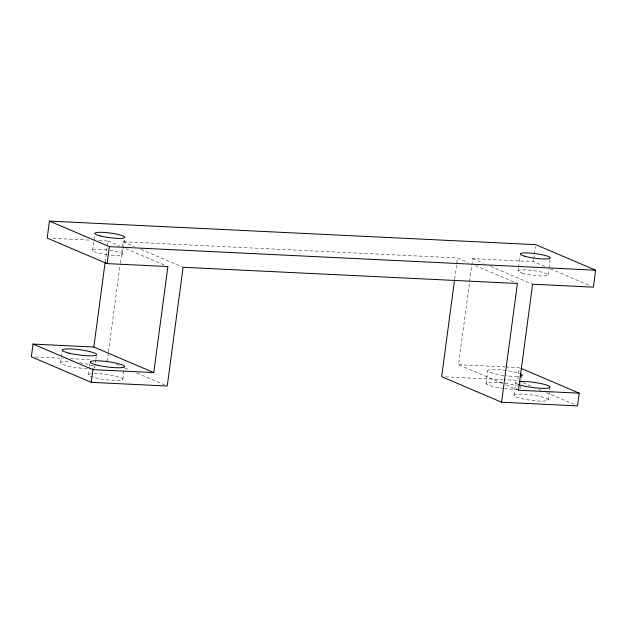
<?xml version="1.0" encoding="UTF-8"?>
<svg xmlns="http://www.w3.org/2000/svg" width="627" height="627" viewBox="0 0 627 627"><rect width="100%" height="100%" fill="white"/><g stroke="black" fill="none" stroke-linecap="round" stroke-linejoin="round"><path stroke-width="0.47" stroke-dasharray="3.13 2.35" d="M60.678 362.539L62.253 350.728M92.6 250.604L94.614 235.525M88.525 374.664L89.496 367.398M89.614 366.489L90.1 362.853M105.148 262.211L107.977 241.011L98.329 240.541M94.763 367.634L95.241 363.997M95.367 363.088L95.727 360.36M95.853 359.451L96.456 354.913M108.361 352.758L107.335 360.486L105.383 360.392M108.487 351.794L120.212 263.951M120.337 262.979L123.174 241.748L457.491 257.94L468.22 262.509M122.484 254.013L124.499 238.934M122.837 379.343L124.53 366.623M454.661 279.172L457.491 257.94M502.36 383.371L458.541 364.687L472.687 258.669L533.475 261.616L545.098 266.569M486.058 383.575L487.759 370.855M518.02 270.935L518.396 268.105M518.521 267.165L520.026 255.855M514.022 395.276L515.715 382.548M533.475 261.616L533.726 259.735M533.851 258.786L534.353 255.017M534.478 254.076L535.482 246.536M522.064 375.087L520.363 387.815A17.313 2.649 7.6 0 1 519.971 388.458M548.061 274.9L548.813 269.249M548.938 268.301L550.067 259.821M548.327 399.955A17.313 2.649 7.6 0 0 523.184 394.211A17.313 2.649 7.6 0 0 522.009 398.678A17.313 2.649 7.6 0 0 548.327 399.955L549.542 390.864M549.66 389.955L550.028 387.235M52.981 238.346L90.609 240.172M458.541 364.687L504.853 366.928M505.817 366.975L519.328 367.634L517.628 380.354L503.99 379.696M35.245 356.99L63.499 358.362M70.318 358.691L91.746 359.726M445.546 376.866L503.019 379.648M550.467 268.858L590.705 286.014M472.687 258.669L483.417 263.246M490.573 266.295L531.704 283.835M475.376 265.558L516.515 283.098M522.996 382.642L531.939 386.451M539.095 389.5L540.882 390.268M546.242 392.557L573.964 404.368M505.934 384.892L518.458 390.229M123.174 241.748L134.797 246.701M141.059 249.374L183.092 267.29M107.977 241.011L119.6 245.964M125.862 248.637L164.313 265.025M116.277 364.295L121.638 366.583M125.22 368.104L129.687 370.016M136.843 373.065L164.564 384.884M518.435 388.912A17.313 2.649 7.6 0 1 504.845 388.568M503.951 388.458A17.313 2.649 7.6 0 1 487.994 382.478A17.313 2.649 7.6 0 1 517.698 386.146M79.809 362.704A17.313 2.649 7.6 0 1 92.279 368.402M87.388 368.551A17.313 2.649 7.6 0 1 62.653 364.405A17.313 2.649 7.6 0 1 71.016 361.755M94.026 373.527A17.313 2.649 7.6 0 1 122.03 378.324A17.313 2.649 7.6 0 1 103.51 379.374A17.313 2.649 7.6 0 1 91.166 373.692M517.675 384.155A17.313 2.649 7.6 0 1 518.357 381.577M517.565 376.427A17.313 2.649 7.6 0 1 505.652 375.738M503.857 375.502A17.313 2.649 7.6 0 1 490.126 369.687A17.313 2.649 7.6 0 1 519.399 373.426M109.913 250.306A15.15 2.32 7.6 0 1 122.555 254.327A15.15 2.32 7.6 0 1 109.09 254.836M107.523 254.648A15.15 2.32 7.6 0 1 92.545 250.228A15.15 2.32 7.6 0 1 109.137 250.189M522.283 273.145A15.15 2.32 7.6 0 0 547.496 275.433A15.15 2.32 7.6 0 0 529.329 270.166A15.15 2.32 7.6 0 0 522.283 273.145"/><path stroke-width="0.94" d="M579.238 393.176L518.458 390.229L532.605 284.219L593.385 287.158L595.65 270.198L535.732 244.655L49.455 221.104L47.19 238.064L107.107 263.606L167.895 266.553L153.748 372.571L93.831 347.029L33.051 344.082L31.35 356.802L91.268 382.345L167.244 386.028L183.092 267.29L517.408 283.482L501.561 402.221L577.545 405.896L579.238 393.176L521.115 368.394M93.831 347.029L105.148 262.211M91.268 382.345L92.961 369.624L33.051 344.082M107.107 263.606L109.372 246.646L49.455 221.104M454.528 280.136L441.651 376.67L501.561 402.221M109.372 246.646L595.65 270.198M92.961 369.624L153.748 372.571M519.211 381.49A17.313 2.649 7.6 0 1 544.785 384.516A17.313 2.649 7.6 0 1 543.766 388.372A17.313 2.649 7.6 0 1 518.427 384.453M520.144 373.723A17.313 2.649 7.6 0 1 520.136 376.192M69.088 353.15A17.313 2.649 7.6 0 0 96.456 354.913A17.313 2.649 7.6 0 0 72.708 349.027A17.313 2.649 7.6 0 0 69.088 353.15M98.212 365.353A17.313 2.649 7.6 0 0 124.53 366.623A17.313 2.649 7.6 0 0 99.387 360.878A17.313 2.649 7.6 0 0 98.212 365.353M100.336 235.924A15.15 2.32 7.6 0 0 124.64 237.649A15.15 2.32 7.6 0 0 104.443 232.468A15.15 2.32 7.6 0 0 100.336 235.924M524.548 256.184A15.15 2.32 7.6 0 0 549.761 258.473A15.15 2.32 7.6 0 0 531.594 253.206A15.15 2.32 7.6 0 0 524.548 256.184"/></g></svg>
